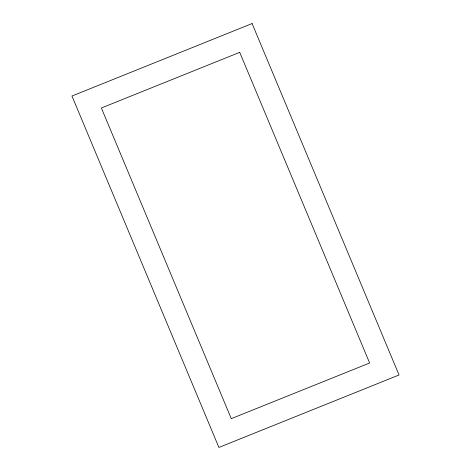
<?xml version="1.0" encoding="UTF-8"?>
<svg xmlns="http://www.w3.org/2000/svg" width="471" height="471" viewBox="0 0 471 471"><rect width="100%" height="100%" fill="white"/><g stroke="black" fill="none" stroke-linecap="round" stroke-linejoin="round"><path stroke-width="0.71" d="M252.091 23.55L71.951 96.019L218.909 447.45L399.049 374.981L252.091 23.55M239.715 52.34L101.371 107.994L231.285 418.66L369.629 363.006L239.715 52.34"/></g></svg>
